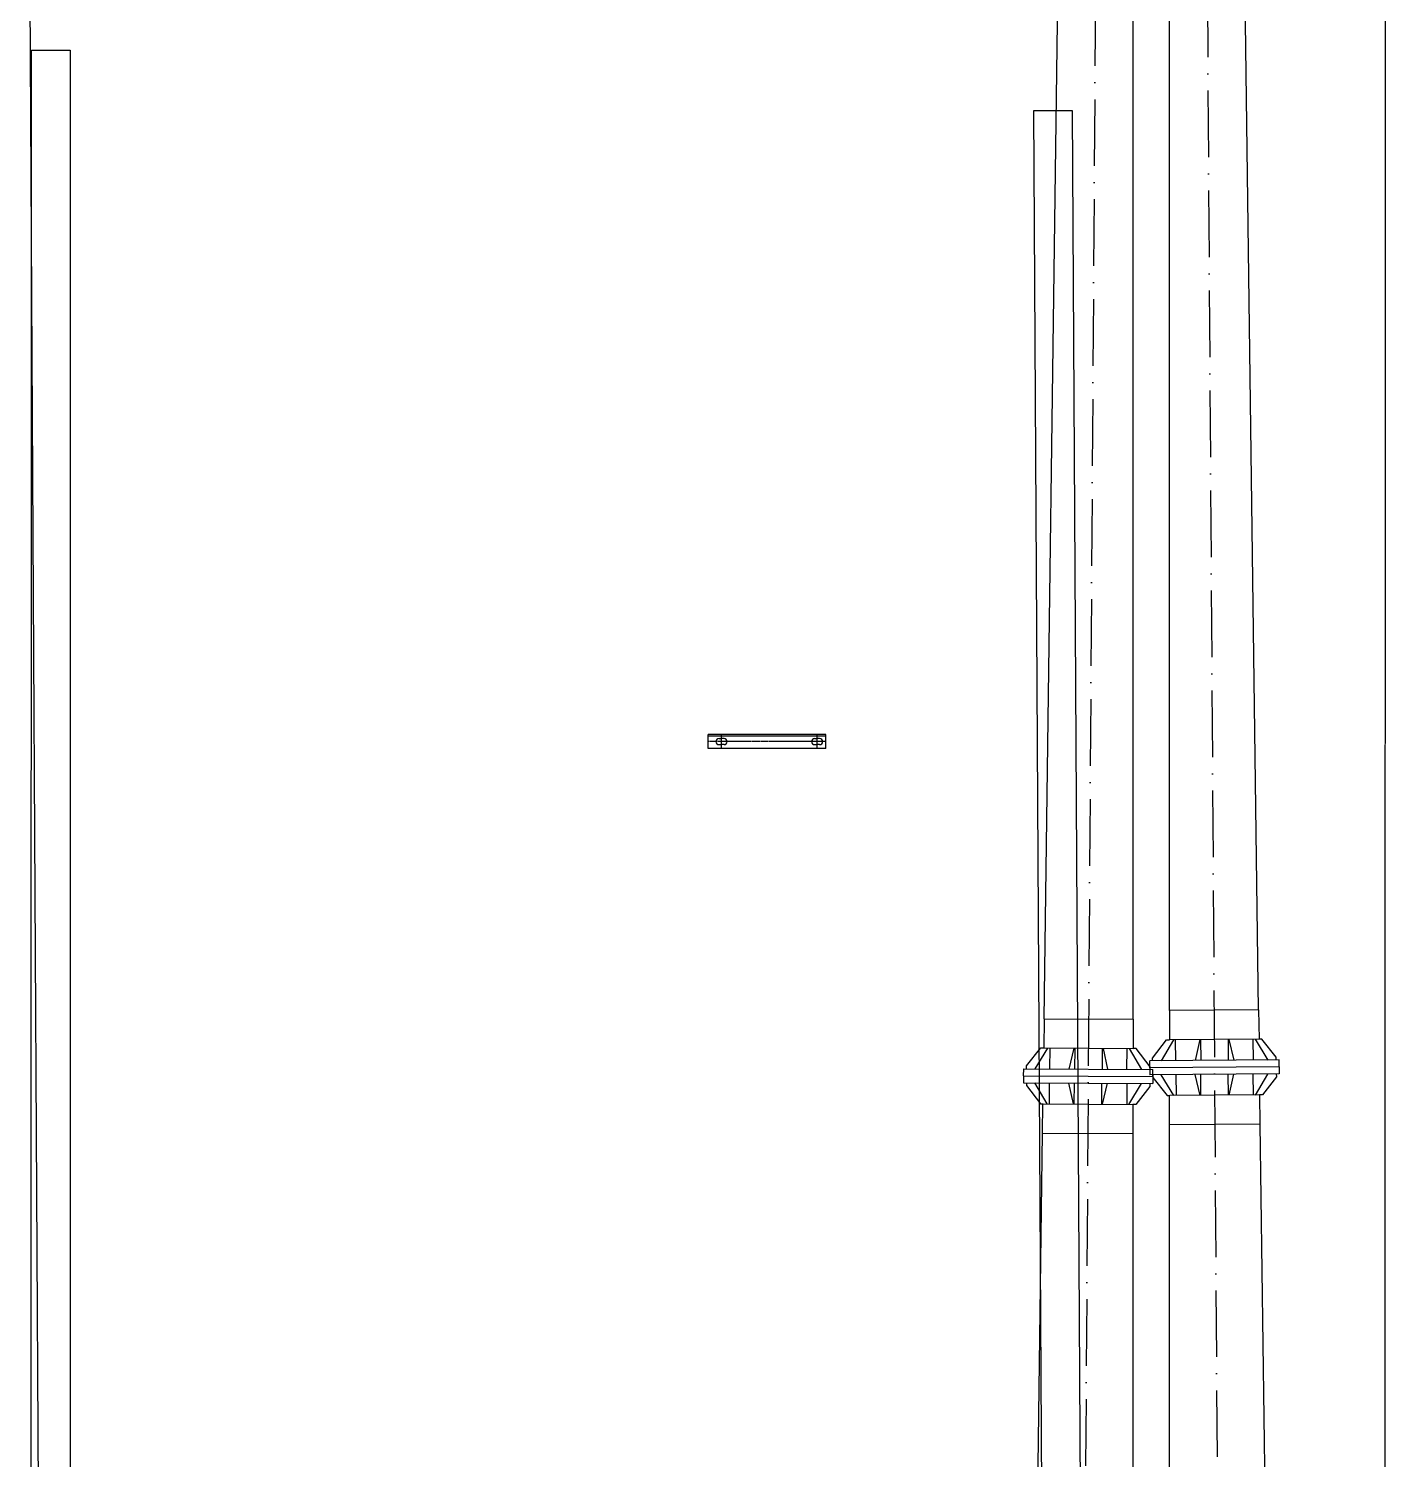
# Model space of a CAD drawing. Header units: metres. Extents: x -423681 to 482285, y -10923 to 168764.
# Drawn here: x -2428 to 2460, y 6064 to 11218 of the extents above; entities that cross this region are included whole.
import ezdxf

# ---------------------------------------------------------------- set-up
doc = ezdxf.new("R2010")
doc.units = ezdxf.units.M
doc.linetypes.add('ACAD_ISO10W100', pattern=[18, 12, -3, 0, -3])
doc.linetypes.add('CENTER', pattern=[2, 1.25, -0.25, 0.25, -0.25])
doc.layers.add('DANTRAM', color=7, linetype='Continuous')
doc.layers.add('DUONGTAM', color=8, linetype='CENTER')
doc.linetypes.add('ZIGZAG', pattern='A,0.0001,-0.2,[131,ltypeshp.shx,S=0.2,R=0,X=-0.2,Y=0],-0.4,[131,ltypeshp.shx,S=0.2,R=180,X=0.2,Y=0],-0.2', length=0.8001)

# ---------------------------------------------------------------- blocks, each defined once
blk = doc.blocks.new('bracket_cd')
blk.add_line((444.5, 8624.7), (444.5, 8674.7))
at = {"layer": 'DANTRAM', "linetype": 'Continuous'}
for p, q in [((444.5, 8674.7), (19.8, 8674.7)), ((19.8, 8624.7), (19.8, 8674.7)), ((59.5, 8660.7), (68.5, 8660.7)), ((77.5, 8660.7), (68.5, 8660.7)), ((403.6, 8660.7), (412.6, 8660.7)), ((421.6, 8660.7), (412.6, 8660.7)), ((444.5, 8624.7), (19.8, 8624.7)), ((59.5, 8638.7), (68.5, 8638.7)), ((77.5, 8638.7), (68.5, 8638.7)), ((403.6, 8638.7), (412.6, 8638.7)), ((421.6, 8638.7), (412.6, 8638.7))]:
    blk.add_line(p, q, dxfattribs=at)
at = {"layer": 'DANTRAM', "color": 8, "linetype": 'Continuous'}
blk.add_line((444.5, 8669.7), (19.8, 8669.7), dxfattribs=at)
at = {"layer": 'DANTRAM', "linetype": 'Continuous'}
for centre, start, end in [((59.5, 8649.7), 90, 180), ((77.5, 8649.7), 0, 90), ((403.6, 8649.7), 90, 180), ((421.6, 8649.7), 0, 90), ((59.5, 8649.7), 180, 270), ((77.5, 8649.7), 270, 0), ((403.6, 8649.7), 180, 270), ((421.6, 8649.7), 270, 0)]:
    blk.add_arc(centre, 11, start, end, dxfattribs=at)
at = {"layer": 'DUONGTAM', "linetype": 'CENTER'}
for p, q in [((68.5, 8624.7), (68.5, 8674.7)), ((68.5, 8624.7), (68.5, 8674.7)), ((412.6, 8624.7), (412.6, 8674.7)), ((412.6, 8624.7), (412.6, 8674.7))]:
    blk.add_line(p, q, dxfattribs=at)
at = {"layer": 'DUONGTAM', "linetype": 'CENTER', "ltscale": 5}
blk.add_line((444.5, 8649.7), (19.8, 8649.7), dxfattribs=at)
blk = doc.blocks.new('DAYDIEN_AC')
at = {"color": 2, "linetype": 'ZIGZAG', "ltscale": 25}
for p, q in [((-2417.9, -793.4), (-2417.7, 11139.7)), ((-2417.7, 11139.7), (-2277.7, 11139.7)), ((-2277.7, 11139.7), (-2278.1, -793.4)), ((1332.2, 10921.6), (1192.2, 10921.6)), ((1192.2, 10921.6), (1262.5, -961.3)), ((1402.3, -961.3), (1332.2, 10921.6))]:
    blk.add_line(p, q, dxfattribs=at)
blk = doc.blocks.new('CAPNGAM_35KV')
at = {"color": 3}
for p, q in [((-626.5, 7683.7), (-495.9, 17477)), ((-305.9, 7681.4), (-305.9, 17475.9)), ((-174.4, 7712.9), (-174.4, 17507.4)), ((146.2, 7715.2), (15.6, 17508.5)), ((-735.9, -521.9), (-632, 7271.8)), ((-305.9, -524.4), (-305.9, 7269.7)), ((-174.4, -492.9), (-174.4, 7301.2)), ((255.6, -490.3), (151.7, 7303.4))]:
    blk.add_line(p, q, dxfattribs=at)
at = {"color": 8, "linetype": 'ACAD_ISO10W100', "ltscale": 20}
for p, q in [((-400.9, 17476.5), (-520.9, -523.1)), ((-79.4, 17508), (40.6, -491.6))]:
    blk.add_line(p, q, dxfattribs=at)
for p, q in [((-626.5, 7683.7), (-627.9, 7578.1)), ((-626.5, 7683.7), (-305.9, 7681.4)), ((-305.9, 7681.4), (-305.9, 7576)), ((146.2, 7715.2), (-174.4, 7712.9)), ((-174.4, 7712.9), (-174.4, 7607.5)), ((146.2, 7715.2), (147.6, 7609.7)), ((-614.2, 7578.1), (-659.4, 7503.2)), ((-628.5, 7578.2), (-305.2, 7576)), ((-606.1, 7578.1), (-606.6, 7502.8)), ((-519.5, 7577.5), (-537.1, 7502.3)), ((-516.4, 7576.8), (-516.9, 7502.1)), ((-417.3, 7576.8), (-417.8, 7501.5)), ((-414.2, 7576.7), (-397.7, 7501.3)), ((-328.2, 7500.8), (-327.6, 7576.1)), ((-319.5, 7576.1), (-275.4, 7500.4)), ((-160.8, 7607.6), (-204.9, 7532)), ((148.2, 7609.7), (-175.1, 7607.5)), ((-152.1, 7532.3), (-152.6, 7607.7)), ((-66.1, 7608.3), (-82.6, 7532.8)), ((-63, 7608.3), (-62.4, 7533)), ((36.1, 7608.3), (36.6, 7533.7)), ((39.2, 7609), (56.8, 7533.8)), ((125.8, 7609.6), (126.3, 7534.3)), ((133.9, 7609.7), (179.1, 7534.7)), ((219.7, 7535), (-245.5, 7531.7)), ((-245.3, 7506.6), (-245.5, 7531.7)), ((219.9, 7509.8), (219.7, 7535)), ((-700.2, 7478.2), (-700.3, 7453.1)), ((-700.2, 7478.2), (-700, 7503.4)), ((-700.2, 7478.2), (-234.9, 7475.1)), ((-700.2, 7478.2), (-234.9, 7475.1)), ((-700, 7503.4), (-234.7, 7500.2)), ((219.9, 7509.8), (-245.3, 7506.6)), ((219.9, 7509.8), (-245.3, 7506.6)), ((-245.3, 7506.6), (-245.2, 7481.5)), ((220.1, 7484.6), (-245.2, 7481.5)), ((-234.9, 7475.1), (-235.1, 7450)), ((-234.9, 7475.1), (-234.7, 7500.2)), ((-159.4, 7406.7), (-204.6, 7481.7)), ((-151.8, 7482.1), (-151.3, 7406.8)), ((-64.7, 7407.4), (-82.2, 7482.6)), ((-61.6, 7407.4), (-62.1, 7482.7)), ((37.5, 7408.8), (37, 7483.4)), ((40.6, 7408.1), (57.1, 7483.5)), ((127.2, 7408.6), (126.7, 7484)), ((135.3, 7408.7), (179.5, 7484.3)), ((219.9, 7509.8), (220.1, 7484.6)), ((-700.3, 7453.1), (-235.1, 7450)), ((-615.6, 7377.2), (-659.7, 7452.8)), ((-607.4, 7377.1), (-606.9, 7452.4)), ((-520.8, 7376.5), (-537.4, 7452)), ((-517.7, 7377.2), (-517.2, 7451.8)), ((-418.7, 7375.9), (-418.2, 7451.2)), ((-415.6, 7375.8), (-398, 7451)), ((-328.5, 7450.6), (-329, 7375.3)), ((-320.9, 7375.2), (-275.7, 7450.2)), ((-632, 7271.8), (-630.5, 7377.4)), ((-629.9, 7377.4), (-306.6, 7375.1)), ((-305.9, 7269.7), (-305.9, 7375.1)), ((-174.4, 7301.2), (-174.4, 7406.6)), ((149.6, 7408.9), (-173.7, 7406.6)), ((151.7, 7303.4), (150.3, 7408.9)), ((-632, 7271.8), (-305.9, 7269.7)), ((151.7, 7303.4), (-174.4, 7301.2))]:
    blk.add_line(p, q)
for points in [[(-690, 7503.3), (-689.9, 7513.3), (-638.5, 7578.2), (-628.5, 7578.2)], [(-244.8, 7500.2), (-244.7, 7510.3), (-295.1, 7575.9), (-305.2, 7576)], [(-235.5, 7531.8), (-235.5, 7541.8), (-185.1, 7607.4), (-175.1, 7607.5)], [(209.7, 7534.8), (209.6, 7544.8), (158.3, 7609.8), (148.2, 7609.7)], [(-235.1, 7481.5), (-235.1, 7471.5), (-183.8, 7406.6), (-173.7, 7406.6)], [(210, 7484.6), (210.1, 7474.6), (159.7, 7409), (149.6, 7408.9)], [(-690.3, 7453.1), (-690.4, 7443), (-639.9, 7377.4), (-629.9, 7377.4)], [(-245.1, 7450), (-245.2, 7440), (-296.5, 7375), (-306.6, 7375.1)]]:
    blk.add_lwpolyline(points)
blk = doc.blocks.new('ONG_XOAN_CAP')
at = {"color": 7, "ltscale": 250}
for p, q in [((2459.7, 12455.3), (2456.2, -902.1)), ((-2427.5, 12084), (-2354.5, -1066.9))]:
    blk.add_line(p, q, dxfattribs=at)

msp = doc.modelspace()

# ---------------------------------------------------------------- block references
for name, p in [('CAPNGAM_35KV', (1856.9, -32)), ('ONG_XOAN_CAP', (0, 0)), ('DAYDIEN_AC', (0, 0)), ('bracket_cd', (0, 0))]:
    msp.add_blockref(name, p)

doc.saveas('drawing.dxf')
